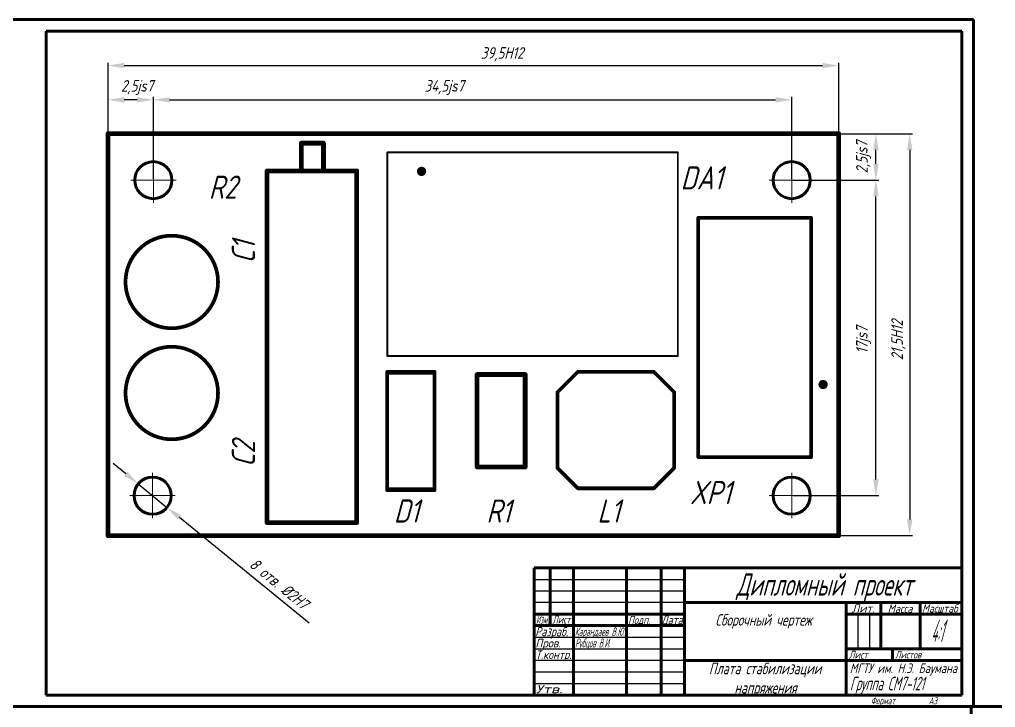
# Model space of a CAD drawing. Header units: millimetres. Extents: x 0 to 5528, y 0 to 1574.
# Drawn here: x 2111.5 to 2533.5, y 593.6 to 891 of the extents above; entities that cross this region are included whole.
import ezdxf
from ezdxf.enums import TextEntityAlignment as Align

# ---------------------------------------------------------------- set-up
doc = ezdxf.new("R2010")
doc.units = ezdxf.units.MM
doc.layers.get('0').update_dxf_attribs({"lineweight": 60})
for name, color, linetype, lineweight in [('0.3', 130, 'Continuous', 30), ('0.6', 255, 'Continuous', 60), ('VIA', 7, 'Continuous', 15), ('Основная', 255, 'Continuous', 60)]:
    doc.layers.add(name, color=color, linetype=linetype, lineweight=lineweight)
doc.layers.add('Mechanical13', color=56, linetype='Continuous')
doc.layers.add('TopOverlay', color=2, linetype='Continuous')
doc.styles.add('ГОСТ', font='GOST_A.TTF', dxfattribs={"oblique": 15, "height": 5})
doc.dimstyles.new('ISO-25', dxfattribs={"dimtxt": 20, "dimasz": 7, "dimexe": 1.25, "dimexo": 0.625, "dimgap": 2, "dimtad": 1, "dimtxsty": 'ГОСТ', "dimcen": 2.5, "dimadec": 0, "dimazin": 0, "dimtfac": 1, "dimtmove": 0, "dimatfit": 3, "dimfxl": 1, "dimarcsym": 0})

# ---------------------------------------------------------------- blocks, each defined once
blk = doc.blocks.new('*D70')
at = {"layer": '0.3', "color": 0, "lineweight": -2, "transparency": 16777216}
for p, q in [((2149.8, 841.77), (2149.8, 872.35)), ((2156.8, 871.1), (2458.77, 871.1)), ((2465.77, 841.77), (2465.77, 872.35))]:
    blk.add_line(p, q, dxfattribs=at)
at = {"layer": '0.3', "color": 0, "transparency": 16777216}
for points in [[(2156.8, 872.27), (2156.8, 869.93), (2149.8, 871.1)], [(2458.77, 872.27), (2458.77, 869.93), (2465.77, 871.1)]]:
    blk.add_solid(points, dxfattribs=at)
at = {"layer": 'Defpoints', "color": 0, "transparency": 16777216}
for p in [(2465.77, 871.1), (2149.8, 841.15), (2465.77, 841.15)]:
    blk.add_point(p, dxfattribs=at)
at = {"layer": '0.3', "color": 0, "transparency": 16777216, "insert": (2320.22, 875.98), "char_height": 5, "attachment_point": 5, "style": 'ГОСТ'}
blk.add_mtext('39,5H12', dxfattribs=at)
blk = doc.blocks.new('*D71')
at = {"layer": '0.3', "color": 0, "lineweight": -2, "transparency": 16777216}
for p, q in [((2466.4, 841.65), (2497.67, 841.65)), ((2496.42, 834.65), (2496.42, 674.92)), ((2465.89, 667.92), (2497.67, 667.92))]:
    blk.add_line(p, q, dxfattribs=at)
at = {"layer": '0.3', "color": 0, "transparency": 16777216}
for points in [[(2495.25, 834.65), (2497.58, 834.65), (2496.42, 841.65)], [(2495.25, 674.92), (2497.58, 674.92), (2496.42, 667.92)]]:
    blk.add_solid(points, dxfattribs=at)
at = {"layer": 'Defpoints', "color": 0, "transparency": 16777216}
for p in [(2465.77, 841.65), (2465.27, 667.92), (2496.42, 667.92)]:
    blk.add_point(p, dxfattribs=at)
at = {"layer": '0.3', "color": 0, "transparency": 16777216, "insert": (2491.54, 752.47), "char_height": 5, "attachment_point": 5, "rotation": 90, "style": 'ГОСТ'}
blk.add_mtext('21,5H12', dxfattribs=at)
blk = doc.blocks.new('*D72')
at = {"layer": '0.3', "color": 0, "lineweight": -2, "transparency": 16777216}
for p, q in [((2169.4, 822.18), (2169.4, 857.53)), ((2445.4, 822.18), (2445.4, 857.53)), ((2176.4, 856.28), (2438.4, 856.28))]:
    blk.add_line(p, q, dxfattribs=at)
at = {"layer": '0.3', "color": 0, "transparency": 16777216}
for points in [[(2176.4, 857.44), (2176.4, 855.11), (2169.4, 856.28)], [(2438.4, 857.44), (2438.4, 855.11), (2445.4, 856.28)]]:
    blk.add_solid(points, dxfattribs=at)
at = {"layer": 'Defpoints', "color": 0, "transparency": 16777216}
for p in [(2445.4, 856.28), (2169.4, 821.56), (2445.4, 821.56)]:
    blk.add_point(p, dxfattribs=at)
at = {"layer": '0.3', "color": 0, "transparency": 16777216, "insert": (2295.21, 861.58), "char_height": 5, "attachment_point": 5, "style": 'ГОСТ'}
blk.add_mtext('34,5js7', dxfattribs=at)
blk = doc.blocks.new('*D73')
at = {"layer": '0.3', "color": 0, "lineweight": -2, "transparency": 16777216}
for p, q in [((2446.02, 821.56), (2483.03, 821.56)), ((2481.78, 692.19), (2481.78, 814.56)), ((2446.02, 685.19), (2483.03, 685.19))]:
    blk.add_line(p, q, dxfattribs=at)
at = {"layer": '0.3', "color": 0, "transparency": 16777216}
for points in [[(2480.62, 814.56), (2482.95, 814.56), (2481.78, 821.56)], [(2480.62, 692.19), (2482.95, 692.19), (2481.78, 685.19)]]:
    blk.add_solid(points, dxfattribs=at)
at = {"layer": 'Defpoints', "color": 0, "transparency": 16777216}
for p in [(2445.4, 821.56), (2481.78, 821.56), (2445.4, 685.19)]:
    blk.add_point(p, dxfattribs=at)
at = {"layer": '0.3', "color": 0, "transparency": 16777216, "insert": (2476.48, 752.47), "char_height": 5, "attachment_point": 5, "rotation": 90, "style": 'ГОСТ'}
blk.add_mtext('17js7', dxfattribs=at)
blk = doc.blocks.new('*D74')
at = {"layer": '0.3', "color": 0, "lineweight": -2, "transparency": 16777216}
for p, q in [((2466.4, 841.65), (2483.03, 841.65)), ((2481.78, 828.56), (2481.78, 834.65)), ((2446.02, 821.56), (2483.03, 821.56))]:
    blk.add_line(p, q, dxfattribs=at)
at = {"layer": '0.3', "color": 0, "transparency": 16777216}
for points in [[(2480.62, 834.65), (2482.95, 834.65), (2481.78, 841.65)], [(2480.62, 828.56), (2482.95, 828.56), (2481.78, 821.56)]]:
    blk.add_solid(points, dxfattribs=at)
at = {"layer": 'Defpoints', "color": 0, "transparency": 16777216}
for p in [(2465.77, 841.65), (2481.78, 841.65), (2445.4, 821.56)]:
    blk.add_point(p, dxfattribs=at)
at = {"layer": '0.3', "color": 0, "transparency": 16777216, "insert": (2476.48, 831.48), "char_height": 5, "attachment_point": 5, "rotation": 90, "style": 'ГОСТ'}
blk.add_mtext('2,5js7', dxfattribs=at)
blk = doc.blocks.new('*D75')
at = {"layer": '0.3', "color": 0, "lineweight": -2, "transparency": 16777216}
for p, q in [((2149.8, 842.28), (2149.8, 857.53)), ((2169.4, 842.28), (2169.4, 857.53)), ((2162.4, 856.28), (2156.8, 856.28))]:
    blk.add_line(p, q, dxfattribs=at)
at = {"layer": '0.3', "color": 0, "transparency": 16777216}
for points in [[(2156.8, 857.44), (2156.8, 855.11), (2149.8, 856.28)], [(2162.4, 857.44), (2162.4, 855.11), (2169.4, 856.28)]]:
    blk.add_solid(points, dxfattribs=at)
at = {"layer": 'Defpoints', "color": 0, "transparency": 16777216}
for p in [(2149.8, 856.28), (2149.8, 841.65), (2169.4, 841.65)]:
    blk.add_point(p, dxfattribs=at)
at = {"layer": '0.3', "color": 0, "transparency": 16777216, "insert": (2162.4, 861.58), "char_height": 5, "attachment_point": 5, "style": 'ГОСТ'}
blk.add_mtext('2,5js7', dxfattribs=at)
blk = doc.blocks.new('*D76')
at = {"layer": '0.3', "color": 0, "lineweight": -2, "transparency": 16777216}
for p, q in [((2157.47, 694.67), (2152.05, 699.09)), ((2162.9, 690.24), (2175.3, 680.14)), ((2236.72, 630.09), (2180.73, 675.72))]:
    blk.add_line(p, q, dxfattribs=at)
at = {"layer": '0.3', "color": 0, "transparency": 16777216}
for points in [[(2158.21, 695.57), (2156.74, 693.76), (2162.9, 690.24)], [(2181.47, 676.62), (2179.99, 674.81), (2175.3, 680.14)]]:
    blk.add_solid(points, dxfattribs=at)
at = {"layer": 'Defpoints', "color": 0, "transparency": 16777216}
for p in [(2162.9, 690.24), (2175.3, 680.14)]:
    blk.add_point(p, dxfattribs=at)
at = {"layer": '0.3', "color": 0, "transparency": 16777216, "insert": (2223.8, 647.12), "char_height": 5, "attachment_point": 5, "rotation": 320.825, "style": 'ГОСТ'}
blk.add_mtext('8 отв. %%C2H7', dxfattribs=at)

msp = doc.modelspace()

# ---------------------------------------------------------------- linework, layer by layer
for p, q in [((2334, 599), (2334, 654)), ((2334, 654), (2519, 654)), ((2334, 654), (2341, 654)), ((2341, 654), (2341, 629)), ((2341, 654), (2351, 654)), ((2351, 654), (2351, 599)), ((2351, 654), (2374, 654)), ((2374, 654), (2374, 599)), ((2374, 654), (2389, 654)), ((2389, 654), (2389, 599)), ((2389, 654), (2399, 654)), ((2399, 654), (2399, 599)), ((2399, 639), (2519, 639)), ((2469, 639), (2469, 599)), ((2334, 634), (2399, 634)), ((2469, 634), (2519, 634)), ((2334, 629), (2399, 629)), ((2469, 619), (2519, 619)), ((2399, 614), (2519, 614)), ((2519, 599), (2334, 599))]:
    msp.add_line(p, q)
at = {"layer": '0.3'}
for p, q in [((2334, 649), (2399, 649)), ((2334, 644), (2399, 644)), ((2399, 639), (2334, 639)), ((2474, 634), (2474, 619)), ((2479, 634), (2479, 619)), ((2334, 624), (2399, 624)), ((2334, 619), (2399, 619)), ((2399, 614), (2334, 614)), ((2334, 609), (2399, 609)), ((2334, 604), (2399, 604))]:
    msp.add_line(p, q, dxfattribs=at)
at = {"layer": '0.6'}
for p, q in [((2103, 891), (2524, 891)), ((2524, 594), (2524, 891)), ((2123, 886), (2519, 886)), ((2123, 599), (2123, 886)), ((2519, 599), (2519, 886)), ((2484, 639), (2484, 619)), ((2501, 639), (2501, 619)), ((2489, 619), (2489, 614)), ((2123, 599), (2519, 599)), ((1681.999, 594), (2522.999, 594)), ((2522.999, 0), (2522.999, 594)), ((2522.999, 594), (3363.999, 594))]:
    msp.add_line(p, q, dxfattribs=at)
at = {"layer": '0.6', "const_width": 2.032}
for points in [[(2149.764, 841.653), (2465.74, 841.653)], [(2149.764, 667.917), (2149.764, 841.653)], [(2465.74, 667.917), (2465.74, 841.653)], [(2149.764, 667.917), (2465.74, 667.917)]]:
    msp.add_lwpolyline(points, dxfattribs=at)
at = {"layer": '0.6', "const_width": 1.016}
for points in [[(2149.256, 841.653, 1), (2150.272, 841.653, 1)], [(2149.256, 841.653, 1), (2150.272, 841.653, 1)], [(2465.232, 841.653, 1), (2466.248, 841.653, 1)], [(2465.232, 841.653, 1), (2466.248, 841.653, 1)], [(2149.256, 667.917, 1), (2150.272, 667.917, 1)], [(2149.256, 667.917, 1), (2150.272, 667.917, 1)], [(2465.232, 667.917, 1), (2466.248, 667.917, 1)], [(2465.232, 667.917, 1), (2466.248, 667.917, 1)]]:
    msp.add_lwpolyline(points, format="xyb", close=True, dxfattribs=at)
at = {"layer": 'Mechanical13', "const_width": 0.8}
for points in [[(2344.164, 729.957), (2352.964, 738.757)], [(2352.964, 738.757), (2385.764, 738.757)], [(2385.764, 738.757), (2394.564, 729.957)], [(2344.164, 697.157), (2352.964, 688.357)], [(2385.764, 688.357), (2394.564, 697.157)], [(2352.964, 688.357), (2385.764, 688.357)]]:
    msp.add_lwpolyline(points, dxfattribs=at)
at = {"layer": 'Mechanical13', "const_width": 0.4}
for points in [[(2352.764, 738.757, 1), (2353.164, 738.757, 1)], [(2352.764, 738.757, 1), (2353.164, 738.757, 1)], [(2385.564, 738.757, 1), (2385.964, 738.757, 1)], [(2385.564, 738.757, 1), (2385.964, 738.757, 1)], [(2343.964, 729.957, 1), (2344.364, 729.957, 1)], [(2343.964, 729.957, 1), (2344.364, 729.957, 1)], [(2394.364, 729.957, 1), (2394.764, 729.957, 1)], [(2394.364, 729.957, 1), (2394.764, 729.957, 1)], [(2343.964, 697.157, 1), (2344.364, 697.157, 1)], [(2343.964, 697.157, 1), (2344.364, 697.157, 1)], [(2394.364, 697.157, 1), (2394.764, 697.157, 1)], [(2394.364, 697.157, 1), (2394.764, 697.157, 1)], [(2352.764, 688.357, 1), (2353.164, 688.357, 1)], [(2352.764, 688.357, 1), (2353.164, 688.357, 1)], [(2385.564, 688.357, 1), (2385.964, 688.357, 1)], [(2385.564, 688.357, 1), (2385.964, 688.357, 1)]]:
    msp.add_lwpolyline(points, format="xyb", close=True, dxfattribs=at)
at = {"layer": 'TopOverlay'}
for points, const_width in [([(2233.364, 825.557), (2233.364, 837.557)], 2.032), ([(2233.364, 837.557), (2237.964, 837.557)], 2.032), ([(2237.964, 837.557), (2242.964, 837.557)], 2.032), ([(2242.964, 825.557), (2242.964, 837.557)], 2.032), ([(2270.564, 745.557), (2270.564, 833.557)], 0.8), ([(2270.564, 833.557), (2396.164, 833.557)], 0.8), ([(2396.164, 745.557), (2396.164, 833.557)], 0.8), ([(2218.564, 673.557), (2218.564, 825.557)], 2.032), ([(2218.564, 825.557), (2257.364, 825.557)], 2.032), ([(2257.364, 673.557), (2257.364, 825.557)], 2.032), ([(2404.964, 805.237), (2453.764, 805.237)], 1.6), ([(2404.964, 701.877), (2404.964, 805.237)], 1.6), ([(2453.764, 701.877), (2453.764, 805.237)], 1.6), ([(2270.564, 745.557), (2396.164, 745.557)], 0.8), ([(2270.503, 738.545), (2290.933, 738.545)], 2.032), ([(2270.503, 687.53), (2270.503, 738.743)], 1.6), ([(2290.964, 687.544), (2290.964, 738.757)], 1.6), ([(2309.364, 697.557), (2309.364, 737.557)], 2.032), ([(2309.364, 737.557), (2330.164, 737.557)], 2.032), ([(2330.164, 697.557), (2330.164, 737.557)], 2.032), ([(2344.164, 729.957), (2352.964, 738.757)], 1.6), ([(2352.964, 738.757), (2385.764, 738.757)], 1.6), ([(2385.764, 738.757), (2394.564, 729.957)], 1.6), ([(2344.164, 696.757), (2344.164, 729.957)], 1.6), ([(2394.564, 697.157), (2394.564, 729.757)], 1.6), ([(2404.964, 701.877), (2453.764, 701.877)], 1.6), ([(2309.364, 697.557), (2330.164, 697.557)], 2.032), ([(2344.164, 697.157), (2352.964, 688.357)], 1.6), ([(2385.764, 688.357), (2394.564, 697.157)], 1.6), ([(2270.164, 687.744), (2290.964, 687.744)], 2.032), ([(2352.964, 688.357), (2385.764, 688.357)], 1.6), ([(2218.564, 673.557), (2257.364, 673.557)], 2.032)]:
    msp.add_lwpolyline(points, dxfattribs=dict(at, const_width=const_width))
for points, const_width in [([(2232.856, 837.557, 1), (2233.872, 837.557, 1)], 1.016), ([(2232.856, 837.557, 1), (2233.872, 837.557, 1)], 1.016), ([(2237.456, 837.557, 1), (2238.472, 837.557, 1)], 1.016), ([(2237.456, 837.557, 1), (2238.472, 837.557, 1)], 1.016), ([(2242.456, 837.557, 1), (2243.472, 837.557, 1)], 1.016), ([(2242.456, 837.557, 1), (2243.472, 837.557, 1)], 1.016), ([(2270.364, 833.557, 1), (2270.764, 833.557, 1)], 0.4), ([(2270.364, 833.557, 1), (2270.764, 833.557, 1)], 0.4), ([(2395.964, 833.557, 1), (2396.364, 833.557, 1)], 0.4), ([(2395.964, 833.557, 1), (2396.364, 833.557, 1)], 0.4), ([(2286.364, 825.357, 1), (2284.364, 825.357, 1)], 2), ([(2218.056, 825.557, 1), (2219.072, 825.557, 1)], 1.016), ([(2218.056, 825.557, 1), (2219.072, 825.557, 1)], 1.016), ([(2232.856, 825.557, 1), (2233.872, 825.557, 1)], 1.016), ([(2242.456, 825.557, 1), (2243.472, 825.557, 1)], 1.016), ([(2256.856, 825.557, 1), (2257.872, 825.557, 1)], 1.016), ([(2256.856, 825.557, 1), (2257.872, 825.557, 1)], 1.016), ([(2283.864, 825.357, 1), (2284.864, 825.357, 1)], 1), ([(2285.864, 825.357, 1), (2286.864, 825.357, 1)], 1), ([(2404.564, 805.237, 1), (2405.364, 805.237, 1)], 0.8), ([(2404.564, 805.237, 1), (2405.364, 805.237, 1)], 0.8), ([(2453.364, 805.237, 1), (2454.164, 805.237, 1)], 0.8), ([(2453.364, 805.237, 1), (2454.164, 805.237, 1)], 0.8), ([(2197.364, 777.557, 1), (2157.364, 777.557, 1)], 1.6), ([(2156.964, 777.557, 1), (2157.764, 777.557, 1)], 0.8), ([(2196.964, 777.557, 1), (2197.764, 777.557, 1)], 0.8), ([(2197.364, 729.557, 1), (2157.364, 729.557, 1)], 1.6), ([(2270.364, 745.557, 1), (2270.764, 745.557, 1)], 0.4), ([(2270.364, 745.557, 1), (2270.764, 745.557, 1)], 0.4), ([(2395.964, 745.557, 1), (2396.364, 745.557, 1)], 0.4), ([(2395.964, 745.557, 1), (2396.364, 745.557, 1)], 0.4), ([(2270.103, 738.743, 1), (2270.903, 738.743, 1)], 0.8), ([(2290.564, 738.757, 1), (2291.364, 738.757, 1)], 0.8), ([(2308.856, 737.557, 1), (2309.872, 737.557, 1)], 1.016), ([(2329.656, 737.557, 1), (2330.672, 737.557, 1)], 1.016), ([(2352.564, 738.757, 1), (2353.364, 738.757, 1)], 0.8), ([(2352.564, 738.757, 1), (2353.364, 738.757, 1)], 0.8), ([(2385.364, 738.757, 1), (2386.164, 738.757, 1)], 0.8), ([(2385.364, 738.757, 1), (2386.164, 738.757, 1)], 0.8), ([(2459.964, 733.237, 1), (2457.964, 733.237, 1)], 2), ([(2457.464, 733.237, 1), (2458.464, 733.237, 1)], 1), ([(2459.464, 733.237, 1), (2460.464, 733.237, 1)], 1), ([(2156.964, 729.557, 1), (2157.764, 729.557, 1)], 0.8), ([(2196.964, 729.557, 1), (2197.764, 729.557, 1)], 0.8), ([(2343.764, 729.957, 1), (2344.564, 729.957, 1)], 0.8), ([(2343.764, 729.957, 1), (2344.564, 729.957, 1)], 0.8), ([(2394.164, 729.957, 1), (2394.964, 729.957, 1)], 0.8), ([(2394.164, 729.957, 1), (2394.964, 729.957, 1)], 0.8), ([(2290.564, 702.357, 1), (2291.364, 702.357, 1)], 0.8), ([(2290.564, 702.357, 1), (2291.364, 702.357, 1)], 0.8), ([(2394.164, 700.757, 1), (2394.964, 700.757, 1)], 0.8), ([(2404.564, 701.877, 1), (2405.364, 701.877, 1)], 0.8), ([(2404.564, 701.877, 1), (2405.364, 701.877, 1)], 0.8), ([(2453.364, 701.877, 1), (2454.164, 701.877, 1)], 0.8), ([(2453.364, 701.877, 1), (2454.164, 701.877, 1)], 0.8), ([(2308.856, 697.557, 1), (2309.872, 697.557, 1)], 1.016), ([(2329.656, 697.557, 1), (2330.672, 697.557, 1)], 1.016), ([(2343.764, 697.157, 1), (2344.564, 697.157, 1)], 0.8), ([(2343.764, 697.157, 1), (2344.564, 697.157, 1)], 0.8), ([(2394.164, 697.157, 1), (2394.964, 697.157, 1)], 0.8), ([(2394.164, 697.157, 1), (2394.964, 697.157, 1)], 0.8), ([(2270.103, 687.53, 1), (2270.903, 687.53, 1)], 0.8), ([(2290.564, 687.544, 1), (2291.364, 687.544, 1)], 0.8), ([(2352.564, 688.357, 1), (2353.364, 688.357, 1)], 0.8), ([(2352.564, 688.357, 1), (2353.364, 688.357, 1)], 0.8), ([(2385.364, 688.357, 1), (2386.164, 688.357, 1)], 0.8), ([(2385.364, 688.357, 1), (2386.164, 688.357, 1)], 0.8), ([(2218.056, 673.557, 1), (2219.072, 673.557, 1)], 1.016), ([(2218.056, 673.557, 1), (2219.072, 673.557, 1)], 1.016), ([(2256.856, 673.557, 1), (2257.872, 673.557, 1)], 1.016), ([(2256.856, 673.557, 1), (2257.872, 673.557, 1)], 1.016)]:
    msp.add_lwpolyline(points, format="xyb", close=True, dxfattribs=dict(at, const_width=const_width))
at = {"layer": 'VIA'}
for p, q in [((2169.398, 811.759), (2169.398, 831.359)), ((2445.398, 811.759), (2445.398, 831.359)), ((2179.198, 821.559), (2159.598, 821.559)), ((2455.198, 821.559), (2435.598, 821.559)), ((2169.102, 675.391), (2169.102, 694.991)), ((2445.398, 675.391), (2445.398, 694.991)), ((2178.902, 685.191), (2159.302, 685.191)), ((2455.198, 685.191), (2435.598, 685.191))]:
    msp.add_line(p, q, dxfattribs=at)
at = {"layer": 'Основная'}
for centre in [(2169.398, 821.559), (2445.398, 821.559), (2169.102, 685.191), (2445.398, 685.191)]:
    msp.add_circle(centre, 8, dxfattribs=at)

# ---------------------------------------------------------------- texts
at = {"layer": '0.3', "style": 'ГОСТ', "oblique": 15}
for s, height, p in [('DA1', 10, (2397.364, 817.557)), ('R2', 10, (2193.364, 813.557)), ('XP1', 10, (2401.364, 681.557)), ('D1', 10, (2273.364, 673.557)), ('R1', 10, (2313.364, 673.557)), ('L1', 10, (2361.364, 673.557)), ('Подп.', 3.4835, (2374.683, 629.717))]:
    msp.add_text(s, height=height, dxfattribs=at).set_placement(p)
for s, height, rotation, p in [('C1', 10, 90, (2213.364, 785.557)), ('C2', 10, 90, (2213.364, 697.557)), ('Лист', 3.3797, 359.75314, (2470.084, 614.763)), ('Листов', 3.2192, 359.75314, (2490.102, 614.87))]:
    msp.add_text(s, height=height, rotation=rotation, dxfattribs=at).set_placement(p)
for s, height, rotation, width, p, p2 in [('Лит.', 3.5581, 0.19349, 1.210089, (2471.408, 634.664), (2481.254, 634.697)), ('Масса', 3.5581, 359.82158, 0.974703, (2486.921, 634.599), (2497.599, 634.566)), ('Масштаб', 3.5248, 0.02424, 0.942752, (2501.739, 634.666), (2517.187, 634.673)), ('Лист', 3.44, 0.36713, 0.854898, (2341.904, 629.873), (2349.684, 629.922)), ('Разраб.', 3.979, 359.76267, 0.968939, (2334.501, 624.464), (2348.698, 624.406)), ('Рубцов В.И.', 3.83467, 359.88031, 0.694318, (2351.679, 619.597), (2366.901, 619.565)), ('МГТУ им. Н.Э. Баумана', 4.16542, 0.06683, 0.991995, (2470.519, 608.475), (2516.897, 608.529))]:
    msp.add_text(s, height=height, rotation=rotation, dxfattribs=dict(at, width=width)).set_placement(p, p2, align=Align.FIT)
for s, height, width, p, p2 in [('Изм.', 3.4898, 0.772445, (2334.822, 629.823), (2340.308, 629.823)), ('Дата', 3.8421, 0.909684, (2389, 629.563), (2398.257, 629.563)), ('4:1', 9.692, 0.413256, (2505.636, 621.92), (2510.785, 621.92)), ('Карандаев В.Ю.', 3.5671, 0.812768, (2351.638, 624.656), (2373.198, 624.656)), ('Пров.', 3.7046, 1.145414, (2334.58, 619.603), (2345.502, 619.603)), ('Т.контр.', 3.6912, 1.012898, (2334.668, 614.609), (2350.171, 614.609)), ('Группа СМ7-121', 5.8424, 0.691926, (2470.573, 601.064), (2502.665, 601.064)), ('Утв.', 3.5321, 1.464632, (2334.859, 599.804), (2346.319, 599.804))]:
    msp.add_text(s, height=height, dxfattribs=dict(at, width=width)).set_placement(p, p2, align=Align.FIT)
msp.add_text('Формат          А3', height=2.97032, dxfattribs=at).set_placement((2479.619, 595.019), (2508.291, 595.019), align=Align.ALIGNED)
at = {"layer": '0.3', "attachment_point": 1, "style": 'ГОСТ'}
for s, width, insert, char_height in [('\\pi22.618;{\\W0.8;Дипломный проект}', 120, (2398.893, 651.578), 9.60697), ('\\pi13.407;{\\W0.9;Сборочный чертеж}', 70, (2399, 634), 5), ('\\pi10.594;{\\W0.9;Плата стабилизации \\P\\pi21.643;напряжения}', 70, (2399, 613), 5)]:
    msp.add_mtext_dynamic_manual_height_columns(s, width=width, gutter_width=25, heights=[0], dxfattribs=dict(at, insert=insert, char_height=char_height))

# ---------------------------------------------------------------- dimensions: what is measured, and where the dimension line sits
at = {"layer": '0.3'}
for base, p1, p2, text, picture, middle in [((2465.774, 871.101), (2149.798, 841.147), (2465.774, 841.147), '39,5H12', '*D70', (2320.222, 871.101)), ((2149.798, 856.275), (2169.398, 841.655), (2149.798, 841.655), '2,5js7', '*D75', (2162.398, 856.275)), ((2445.398, 856.275), (2169.398, 821.559), (2445.398, 821.559), '34,5js7', '*D72', (2295.214, 856.275))]:
    dim = msp.add_linear_dim(base=base, p1=p1, p2=p2, text=text, dimstyle='ISO-25', dxfattribs=at)
    dim.commit()
    dim.dimension.update_dxf_attribs({"geometry": picture, "text_midpoint": middle, "dimtype": 160})
for base, p1, p2, text, picture, middle in [((2481.785, 841.655), (2445.398, 821.559), (2465.774, 841.655), '2,5js7', '*D74', (2481.785, 831.476)), ((2496.417, 667.919), (2465.774, 841.655), (2465.266, 667.919), '21,5H12', '*D71', (2496.417, 752.475)), ((2481.784, 821.559), (2445.398, 685.191), (2445.398, 821.559), '17js7', '*D73', (2481.784, 752.475))]:
    dim = msp.add_linear_dim(base=base, p1=p1, p2=p2, angle=90, text=text, dimstyle='ISO-25', dxfattribs=at)
    dim.commit()
    dim.dimension.update_dxf_attribs({"geometry": picture, "text_midpoint": middle, "dimtype": 160})
dim = msp.add_diameter_dim_2p(p1=(2162.9, 690.245), p2=(2175.304, 680.137), text='8 отв. %%C2H7', dimstyle='ISO-25', dxfattribs=at)
dim.commit()
dim.dimension.update_dxf_attribs({"geometry": '*D76', "text_midpoint": (2220.614, 643.216), "dimtype": 163})

doc.saveas('drawing.dxf')
